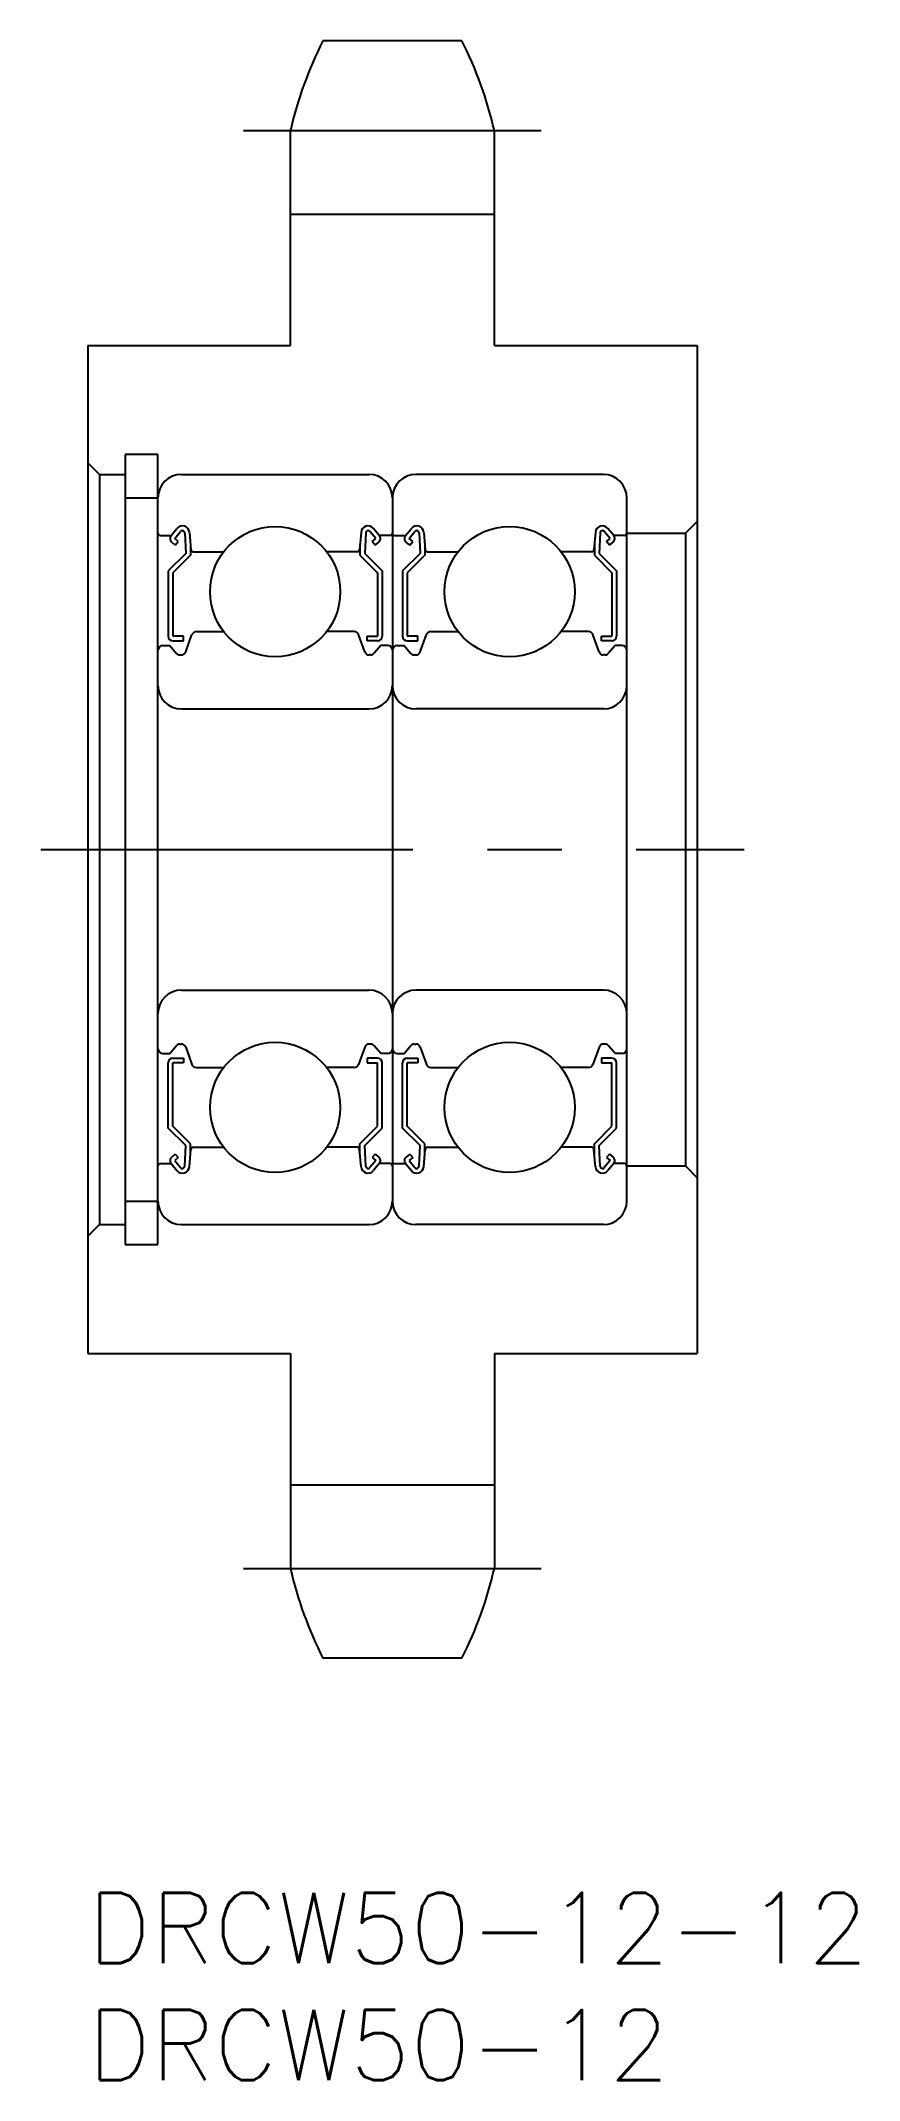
# Model space of a CAD drawing. Extents: x -2 to 32.9, y -8 to 79.
import ezdxf

# ---------------------------------------------------------------- set-up
doc = ezdxf.new("R2010")
doc.units = 0
doc.header["$LTSCALE"] = 0.5
doc.linetypes.add('CENTER', pattern=[50.8, 31.75, -6.35, 6.35, -6.35])
for name, color, linetype in [('MSM_CENTER', 1, 'CENTER'), ('MSM_CONTINUOUS', 7, 'CONTINUOUS'), ('MSM_PART_NUMBER', 7, 'CONTINUOUS')]:
    doc.layers.add(name, color=color, linetype=linetype)
doc.styles.get("Standard").update_dxf_attribs({"font": 'txt.shx', "height": 3, "bigfont": 'bigfont.shx'})

# ---------------------------------------------------------------- blocks, each defined once
blk = doc.blocks.new('*U2')
at = {"layer": 'MSM_PART_NUMBER'}
blk.add_text('DRCW50-12-12', height=3, dxfattribs=at).set_placement((0, -3))
blk = doc.blocks.new('*U3')
at = {"layer": 'MSM_PART_NUMBER'}
blk.add_text('DRCW50-12', height=3, dxfattribs=at).set_placement((0, -8))

msp = doc.modelspace()

# ---------------------------------------------------------------- linework, layer by layer
at = {"layer": 'MSM_CENTER'}
for p, q in [((6.65, 75.17), (19.35, 75.17)), ((-2, 44.5), (28, 44.5)), ((6.65, 13.83), (19.35, 13.83))]:
    msp.add_line(p, q, dxfattribs=at)
at = {"layer": 'MSM_CONTINUOUS'}
for p, q in [((15.962, 79), (10.038, 79)), ((8.65, 66), (8.65, 75.17)), ((17.35, 66), (17.35, 75.17)), ((8.65, 71.605), (17.35, 71.605)), ((0, 66), (0, 23)), ((0, 66), (8.65, 66)), ((17.35, 66), (26, 66)), ((26, 66), (26, 23)), ((0, 61), (0.5, 60.5)), ((1.6, 61.35), (1.6, 27.65)), ((3, 61.35), (1.6, 61.35)), ((3, 27.65), (3, 61.35)), ((0.5, 60.5), (0.5, 28.5)), ((0.5, 60.5), (1.6, 60.5)), ((4, 60.5), (12, 60.5)), ((22, 60.5), (14, 60.5)), ((1.6, 59.5), (3, 59.5)), ((13, 59.5), (13, 29.5)), ((23, 29.5), (23, 59.5)), ((25.5, 58), (26, 58.5)), ((3.1, 57.9), (3.56, 57.9)), ((3.56, 57.9), (3.81, 58.197)), ((3.738, 57.49), (3.585, 57.618)), ((3.713, 57.771), (3.963, 58.069)), ((3.866, 57.643), (3.713, 57.771)), ((3.738, 57.49), (3.866, 57.643)), ((4.14, 58.01), (4.183, 57.133)), ((4.338, 58.031), (4.403, 57.291)), ((4.383, 57.52), (4.383, 57.05)), ((11.662, 58.031), (11.597, 57.291)), ((11.617, 57.52), (11.617, 57.05)), ((11.86, 58.01), (11.817, 57.133)), ((12.287, 57.771), (12.037, 58.069)), ((12.134, 57.643), (12.287, 57.771)), ((12.262, 57.49), (12.134, 57.643)), ((12.44, 57.9), (12.19, 58.197)), ((12.262, 57.49), (12.415, 57.618)), ((12.9, 57.9), (12.44, 57.9)), ((13.1, 57.9), (13.56, 57.9)), ((13.56, 57.9), (13.81, 58.197)), ((13.738, 57.49), (13.585, 57.618)), ((13.713, 57.771), (13.963, 58.069)), ((13.866, 57.643), (13.713, 57.771)), ((13.738, 57.49), (13.866, 57.643)), ((14.14, 58.01), (14.183, 57.133)), ((14.338, 58.031), (14.403, 57.291)), ((14.383, 57.52), (14.383, 57.05)), ((21.662, 58.031), (21.597, 57.291)), ((21.617, 57.52), (21.617, 57.05)), ((21.86, 58.01), (21.817, 57.133)), ((22.287, 57.771), (22.037, 58.069)), ((22.134, 57.643), (22.287, 57.771)), ((22.262, 57.49), (22.134, 57.643)), ((22.44, 57.9), (22.19, 58.197)), ((22.262, 57.49), (22.415, 57.618)), ((22.9, 57.9), (22.44, 57.9)), ((23, 58), (25.5, 58)), ((25.5, 58), (25.5, 31)), ((4.183, 57.133), (3.433, 56.383)), ((4.383, 57.05), (3.633, 56.3)), ((4.503, 57.2), (5.803, 57.2)), ((11.497, 57.2), (10.197, 57.2)), ((11.617, 57.05), (12.367, 56.3)), ((11.817, 57.133), (12.567, 56.383)), ((14.183, 57.133), (13.433, 56.383)), ((14.383, 57.05), (13.633, 56.3)), ((14.503, 57.2), (15.803, 57.2)), ((21.497, 57.2), (20.197, 57.2)), ((21.617, 57.05), (22.367, 56.3)), ((21.817, 57.133), (22.567, 56.383)), ((3.433, 56.383), (3.433, 53.6)), ((3.633, 56.3), (3.633, 53.6)), ((12.367, 56.3), (12.367, 53.6)), ((12.567, 56.383), (12.567, 53.6)), ((13.433, 56.383), (13.433, 53.6)), ((13.633, 56.3), (13.633, 53.6)), ((22.367, 56.3), (22.367, 53.6)), ((22.567, 56.383), (22.567, 53.6)), ((3.2, 53.2), (3.5, 53.2)), ((3.5, 53.2), (3.776, 52.871)), ((4.083, 53.6), (3.633, 53.6)), ((3.633, 53.4), (4.083, 53.4)), ((4.083, 53.4), (4.083, 53.6)), ((4.182, 52.932), (4.45, 53.668)), ((4.638, 53.8), (5.803, 53.8)), ((11.362, 53.8), (10.197, 53.8)), ((11.818, 52.932), (11.55, 53.668)), ((11.917, 53.6), (12.367, 53.6)), ((11.917, 53.4), (11.917, 53.6)), ((12.367, 53.4), (11.917, 53.4)), ((12.5, 53.2), (12.224, 52.871)), ((12.8, 53.2), (12.5, 53.2)), ((13.2, 53.2), (13.5, 53.2)), ((13.5, 53.2), (13.776, 52.871)), ((14.083, 53.6), (13.633, 53.6)), ((13.633, 53.4), (14.083, 53.4)), ((14.083, 53.4), (14.083, 53.6)), ((14.182, 52.932), (14.45, 53.668)), ((14.638, 53.8), (15.803, 53.8)), ((21.362, 53.8), (20.197, 53.8)), ((21.818, 52.932), (21.55, 53.668)), ((21.917, 53.4), (21.917, 53.6)), ((21.917, 53.6), (22.367, 53.6)), ((22.367, 53.4), (21.917, 53.4)), ((22.5, 53.2), (22.224, 52.871)), ((22.8, 53.2), (22.5, 53.2)), ((3.929, 52.8), (3.994, 52.8)), ((12.071, 52.8), (12.006, 52.8)), ((13.929, 52.8), (13.994, 52.8)), ((22.071, 52.8), (22.006, 52.8)), ((4, 50.5), (12, 50.5)), ((22, 50.5), (14, 50.5)), ((4, 38.5), (12, 38.5)), ((22, 38.5), (14, 38.5)), ((3.2, 35.8), (3.5, 35.8)), ((3.5, 35.8), (3.776, 36.129)), ((3.929, 36.2), (3.994, 36.2)), ((4.182, 36.068), (4.45, 35.332)), ((11.818, 36.068), (11.55, 35.332)), ((12.071, 36.2), (12.006, 36.2)), ((12.5, 35.8), (12.224, 36.129)), ((12.8, 35.8), (12.5, 35.8)), ((13.2, 35.8), (13.5, 35.8)), ((13.5, 35.8), (13.776, 36.129)), ((13.929, 36.2), (13.994, 36.2)), ((14.182, 36.068), (14.45, 35.332)), ((21.818, 36.068), (21.55, 35.332)), ((22.071, 36.2), (22.006, 36.2)), ((22.5, 35.8), (22.224, 36.129)), ((22.8, 35.8), (22.5, 35.8)), ((3.433, 32.617), (3.433, 35.4)), ((3.633, 35.6), (4.083, 35.6)), ((3.633, 32.7), (3.633, 35.4)), ((4.083, 35.4), (3.633, 35.4)), ((4.083, 35.6), (4.083, 35.4)), ((4.638, 35.2), (5.803, 35.2)), ((11.362, 35.2), (10.197, 35.2)), ((12.367, 35.6), (11.917, 35.6)), ((11.917, 35.6), (11.917, 35.4)), ((11.917, 35.4), (12.367, 35.4)), ((12.367, 32.7), (12.367, 35.4)), ((12.567, 32.617), (12.567, 35.4)), ((13.433, 32.617), (13.433, 35.4)), ((13.633, 35.6), (14.083, 35.6)), ((13.633, 32.7), (13.633, 35.4)), ((14.083, 35.4), (13.633, 35.4)), ((14.083, 35.6), (14.083, 35.4)), ((14.638, 35.2), (15.803, 35.2)), ((21.362, 35.2), (20.197, 35.2)), ((22.367, 35.6), (21.917, 35.6)), ((21.917, 35.6), (21.917, 35.4)), ((21.917, 35.4), (22.367, 35.4)), ((22.367, 32.7), (22.367, 35.4)), ((22.567, 32.617), (22.567, 35.4)), ((4.183, 31.867), (3.433, 32.617)), ((4.383, 31.95), (3.633, 32.7)), ((11.617, 31.95), (12.367, 32.7)), ((11.817, 31.867), (12.567, 32.617)), ((14.183, 31.867), (13.433, 32.617)), ((14.383, 31.95), (13.633, 32.7)), ((21.617, 31.95), (22.367, 32.7)), ((21.817, 31.867), (22.567, 32.617)), ((3.738, 31.51), (3.585, 31.382)), ((3.866, 31.357), (3.713, 31.229)), ((3.738, 31.51), (3.866, 31.357)), ((4.14, 30.99), (4.183, 31.867)), ((4.338, 30.969), (4.403, 31.709)), ((4.383, 31.48), (4.383, 31.95)), ((4.503, 31.8), (5.803, 31.8)), ((11.497, 31.8), (10.197, 31.8)), ((11.662, 30.969), (11.597, 31.709)), ((11.617, 31.48), (11.617, 31.95)), ((11.86, 30.99), (11.817, 31.867)), ((12.262, 31.51), (12.134, 31.357)), ((12.134, 31.357), (12.287, 31.229)), ((12.262, 31.51), (12.415, 31.382)), ((13.738, 31.51), (13.585, 31.382)), ((13.866, 31.357), (13.713, 31.229)), ((13.738, 31.51), (13.866, 31.357)), ((14.14, 30.99), (14.183, 31.867)), ((14.338, 30.969), (14.403, 31.709)), ((14.383, 31.48), (14.383, 31.95)), ((14.503, 31.8), (15.803, 31.8)), ((21.497, 31.8), (20.197, 31.8)), ((21.662, 30.969), (21.597, 31.709)), ((21.617, 31.48), (21.617, 31.95)), ((21.86, 30.99), (21.817, 31.867)), ((22.262, 31.51), (22.134, 31.357)), ((22.134, 31.357), (22.287, 31.229)), ((22.262, 31.51), (22.415, 31.382)), ((3.1, 31.1), (3.56, 31.1)), ((3.56, 31.1), (3.81, 30.803)), ((3.713, 31.229), (3.963, 30.931)), ((12.287, 31.229), (12.037, 30.931)), ((12.44, 31.1), (12.19, 30.803)), ((12.9, 31.1), (12.44, 31.1)), ((13.1, 31.1), (13.56, 31.1)), ((13.56, 31.1), (13.81, 30.803)), ((13.713, 31.229), (13.963, 30.931)), ((22.287, 31.229), (22.037, 30.931)), ((22.44, 31.1), (22.19, 30.803)), ((22.9, 31.1), (22.44, 31.1)), ((23, 31), (25.5, 31)), ((25.5, 31), (26, 30.5)), ((1.6, 29.5), (3, 29.5)), ((0, 28), (0.5, 28.5)), ((0.5, 28.5), (1.6, 28.5)), ((4, 28.5), (12, 28.5)), ((6, 28.5), (6, 28.5)), ((22, 28.5), (14, 28.5)), ((20, 28.5), (20, 28.5)), ((1.6, 27.65), (3, 27.65)), ((0, 23), (8.65, 23)), ((8.65, 23), (8.65, 13.83)), ((17.35, 23), (17.35, 13.83)), ((17.35, 23), (26, 23)), ((8.65, 17.395), (17.35, 17.395)), ((15.962, 10), (10.038, 10))]:
    msp.add_line(p, q, dxfattribs=at)
for centre in [(8, 55.5), (18, 55.5), (8, 33.5), (18, 33.5)]:
    msp.add_circle(centre, 2.778, dxfattribs=at)
for centre, radius, start, end in [((24.93, 71.435), 16.703, 153.06909, 167.07859), ((1.07, 71.435), 16.703, 12.92141, 26.93091), ((4, 59.5), 1, 90, 180), ((12, 59.5), 1, 0, 90), ((14, 59.5), 1, 90, 180), ((22, 59.5), 1, 0, 90), ((4.039, 58.005), 0.3, 4.99683, 140.00119), ((11.961, 58.005), 0.3, 39.99881, 175.00317), ((14.039, 58.005), 0.3, 4.99683, 140.00119), ((21.961, 58.005), 0.3, 39.99881, 175.00317), ((3.1, 58), 0.1, 180, 270), ((3.713, 57.771), 0.2, 140.00119, 230.08703), ((4.04, 58.005), 0.1, 2.81979, 140.00022), ((11.96, 58.005), 0.1, 39.99978, 177.18021), ((12.287, 57.771), 0.2, 309.91297, 39.99881), ((12.9, 58), 0.1, 270, 0), ((13.1, 58), 0.1, 180, 270), ((13.713, 57.771), 0.2, 140.00119, 230.08703), ((14.04, 58.005), 0.1, 2.81979, 140.00022), ((21.96, 58.005), 0.1, 39.99978, 177.18021), ((22.287, 57.771), 0.2, 309.91297, 39.99881), ((22.9, 58), 0.1, 270, 0), ((4.503, 57.3), 0.1, 184.99683, 270), ((11.497, 57.3), 0.1, 270, 355.00317), ((14.503, 57.3), 0.1, 184.99683, 270), ((21.497, 57.3), 0.1, 270, 355.00317), ((3.2, 53), 0.2, 90, 180), ((3.633, 53.6), 0.2, 180, 270), ((4.638, 53.6), 0.2, 90, 159.99165), ((11.362, 53.6), 0.2, 20.00835, 90), ((12.367, 53.6), 0.2, 270, 0), ((12.8, 53), 0.2, 0, 90), ((13.2, 53), 0.2, 90, 180), ((13.633, 53.6), 0.2, 180, 270), ((14.638, 53.6), 0.2, 90, 159.99165), ((21.362, 53.6), 0.2, 20.00835, 90), ((22.367, 53.6), 0.2, 270, 0), ((22.8, 53), 0.2, 0, 90), ((3.929, 53), 0.2, 219.9952, 270), ((3.994, 53), 0.2, 270, 339.99165), ((12.006, 53), 0.2, 200.00835, 270), ((12.071, 53), 0.2, 270, 320.0048), ((13.929, 53), 0.2, 219.9952, 270), ((13.994, 53), 0.2, 270, 339.99165), ((22.006, 53), 0.2, 200.00835, 270), ((22.071, 53), 0.2, 270, 320.0048), ((4, 51.5), 1, 180, 270), ((12, 51.5), 1, 270, 0), ((14, 51.5), 1, 180, 270), ((22, 51.5), 1, 270, 0), ((4, 37.5), 1, 90, 180), ((12, 37.5), 1, 0, 90), ((14, 37.5), 1, 90, 180), ((22, 37.5), 1, 0, 90), ((3.2, 36), 0.2, 180, 270), ((3.929, 36), 0.2, 90, 140.0048), ((3.994, 36), 0.2, 20.00835, 90), ((12.006, 36), 0.2, 90, 159.99165), ((12.071, 36), 0.2, 39.9952, 90), ((12.8, 36), 0.2, 270, 0), ((13.2, 36), 0.2, 180, 270), ((13.929, 36), 0.2, 90, 140.0048), ((13.994, 36), 0.2, 20.00835, 90), ((22.006, 36), 0.2, 90, 159.99165), ((22.071, 36), 0.2, 39.9952, 90), ((22.8, 36), 0.2, 270, 0), ((3.633, 35.4), 0.2, 90, 180), ((4.638, 35.4), 0.2, 200.00835, 270), ((11.362, 35.4), 0.2, 270, 339.99165), ((12.367, 35.4), 0.2, 0, 90), ((13.633, 35.4), 0.2, 90, 180), ((14.638, 35.4), 0.2, 200.00835, 270), ((21.362, 35.4), 0.2, 270, 339.99165), ((22.367, 35.4), 0.2, 0, 90), ((3.713, 31.229), 0.2, 129.91297, 219.99881), ((4.503, 31.7), 0.1, 90, 175.00317), ((11.497, 31.7), 0.1, 4.99683, 90), ((12.287, 31.229), 0.2, 320.00119, 50.08703), ((13.713, 31.229), 0.2, 129.91297, 219.99881), ((14.503, 31.7), 0.1, 90, 175.00317), ((21.497, 31.7), 0.1, 4.99683, 90), ((22.287, 31.229), 0.2, 320.00119, 50.08703), ((3.1, 31), 0.1, 90, 180), ((4.039, 30.995), 0.3, 219.99881, 355.00317), ((4.04, 30.995), 0.1, 219.99978, 357.18021), ((11.961, 30.995), 0.3, 184.99683, 320.00119), ((11.96, 30.995), 0.1, 182.81979, 320.00022), ((12.9, 31), 0.1, 0, 90), ((13.1, 31), 0.1, 90, 180), ((14.039, 30.995), 0.3, 219.99881, 355.00317), ((14.04, 30.995), 0.1, 219.99978, 357.18021), ((21.961, 30.995), 0.3, 184.99683, 320.00119), ((21.96, 30.995), 0.1, 182.81979, 320.00022), ((22.9, 31), 0.1, 0, 90), ((4, 29.5), 1, 180, 270), ((12, 29.5), 1, 270, 0), ((14, 29.5), 1, 180, 270), ((22, 29.5), 1, 270, 0), ((24.93, 17.565), 16.703, 192.92141, 206.93091), ((1.07, 17.565), 16.703, 333.06909, 347.07859)]:
    msp.add_arc(centre, radius, start, end, dxfattribs=at)

# ---------------------------------------------------------------- block references
for name in ['*U2', '*U3']:
    msp.add_blockref(name, (0, 0), dxfattribs=at)

doc.saveas('drawing.dxf')
